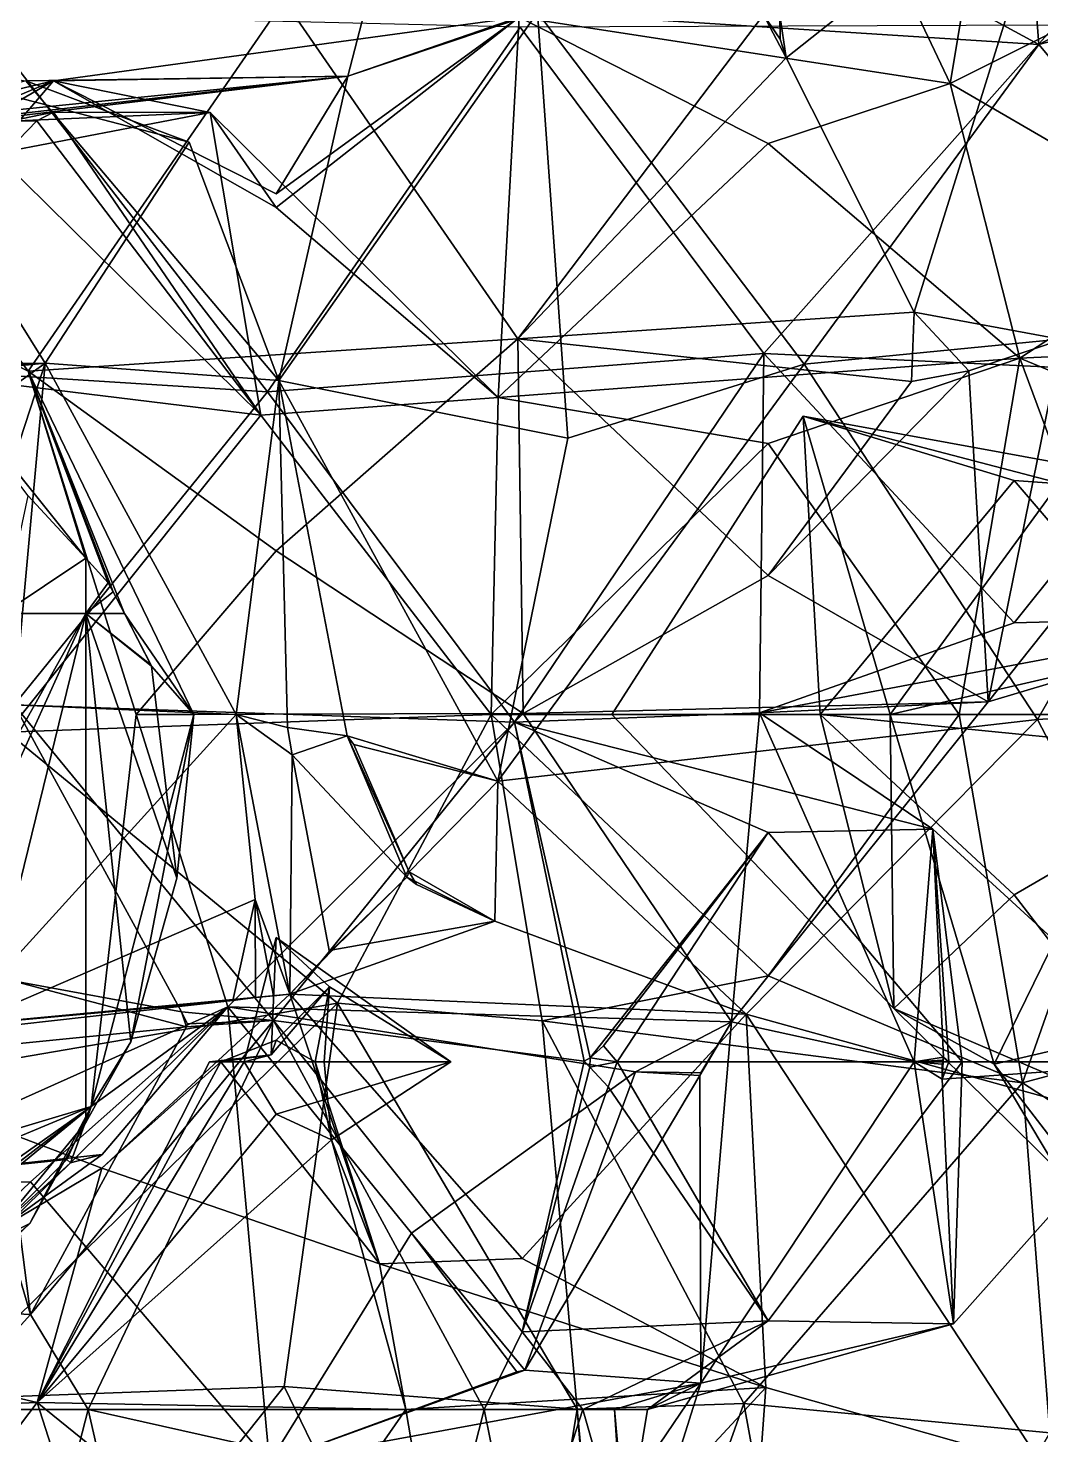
# Model space of a CAD drawing. Extents: x 290083 to 295691, y 4553739 to 4561622.
# Drawn here: x 294267 to 294318.9, y 4559386.7 to 4559458.8 of the extents above; entities that cross this region are included whole.
import ezdxf

# ---------------------------------------------------------------- set-up
doc = ezdxf.new("R2010")
doc.units = 0
doc.layers.add('Au_ppm_Pref_-_0_3', color=7, linetype='CONTINUOUS')

msp = doc.modelspace()

# ---------------------------------------------------------------- linework, layer by layer
at = {"layer": 'Au_ppm_Pref_-_0_3'}
for points in [[(294314.286, 4559455.979, 1848.628), (294304.756, 4559476.074, 1846.564), (294292.206, 4559459.373, 1847.725)], [(294317.557, 4559475.61, 1852.574), (294304.756, 4559476.074, 1846.564), (294314.286, 4559455.979, 1848.628)], [(294317.557, 4559475.61, 1852.574), (294314.286, 4559455.979, 1848.628), (294329.773, 4559463.729, 1852.258)], [(294304.958, 4559465.505, 1855.145), (294317.557, 4559474.284, 1854.007), (294318.813, 4559457.984, 1858.022)], [(294329.773, 4559463.729, 1852.258), (294318.813, 4559457.984, 1858.022), (294317.557, 4559474.284, 1854.007)], [(294283.431, 4559456.355, 1853.069), (294286.736, 4559469.143, 1853.069), (294293.147, 4559459.619, 1858.374)], [(294286.736, 4559469.143, 1853.069), (294283.431, 4559456.355, 1853.069), (294292.206, 4559459.373, 1847.725)], [(294305.557, 4559459.487, 1888.328), (294320, 4559468.501, 1885.668), (294305.882, 4559457.295, 1888.144)], [(294320, 4559468.501, 1885.668), (294312.443, 4559444.26, 1886.54), (294305.882, 4559457.295, 1888.144)], [(294320, 4559468.501, 1885.668), (294320, 4559442.86, 1885.031), (294312.443, 4559444.26, 1886.54)], [(294304.958, 4559465.505, 1855.145), (294318.813, 4559457.984, 1858.022), (294293.147, 4559459.619, 1858.374)], [(294327.562, 4559448.252, 1846.089), (294329.773, 4559463.729, 1852.258), (294314.286, 4559455.979, 1848.628)], [(294329.773, 4559463.729, 1852.258), (294340.59, 4559463.683, 1859.474), (294318.813, 4559457.984, 1858.022)], [(294330.553, 4559443.922, 1857.933), (294318.813, 4559457.984, 1858.022), (294340.59, 4559463.683, 1859.474)], [(294267.049, 4559441.239, 1888.59), (294253.71, 4559459.375, 1888.442), (294280.169, 4559460.231, 1887.443)], [(294267.049, 4559441.239, 1888.59), (294280.169, 4559460.231, 1887.443), (294292.129, 4559442.893, 1886.589)], [(294280.169, 4559460.231, 1887.443), (294304.725, 4559459.496, 1888.415), (294292.129, 4559442.893, 1886.589)], [(294267.049, 4559441.239, 1888.59), (294259.209, 4559445.14, 1895.866), (294253.71, 4559459.375, 1888.442)], [(294264.359, 4559459.524, 1872.239), (294259.075, 4559441.46, 1873.015), (294279.317, 4559440.177, 1873.055)], [(294264.359, 4559459.524, 1872.239), (294279.317, 4559440.177, 1873.055), (294292.248, 4559458.869, 1871.422)], [(294279.76, 4559450.33, 1850.087), (294268.34, 4559456.123, 1847.196), (294292.206, 4559459.373, 1847.725)], [(294292.206, 4559459.373, 1847.725), (294268.34, 4559456.123, 1847.196), (294279.76, 4559449.63, 1844.407)], [(294283.431, 4559456.355, 1853.069), (294279.76, 4559450.33, 1850.087), (294292.206, 4559459.373, 1847.725)], [(294292.206, 4559459.373, 1847.725), (294279.76, 4559449.63, 1844.407), (294291.123, 4559439.888, 1841.814)], [(294279.894, 4559440.758, 1859.015), (294293.147, 4559459.619, 1858.374), (294294.699, 4559437.801, 1862.625)], [(294283.431, 4559456.355, 1853.069), (294293.147, 4559459.619, 1858.374), (294279.894, 4559440.758, 1859.015)], [(294292.206, 4559459.373, 1847.725), (294291.123, 4559439.888, 1841.814), (294304.958, 4559452.904, 1843.315)], [(294305.882, 4559457.295, 1888.144), (294292.129, 4559442.893, 1886.589), (294304.725, 4559459.496, 1888.415)], [(294292.206, 4559459.373, 1847.725), (294304.958, 4559452.904, 1843.315), (294314.286, 4559455.979, 1848.628)], [(294293.147, 4559459.619, 1858.374), (294306.793, 4559441.584, 1861.642), (294294.699, 4559437.801, 1862.625)], [(294293.147, 4559459.619, 1858.374), (294318.813, 4559457.984, 1858.022), (294306.793, 4559441.584, 1861.642)], [(294305.574, 4559458.258, 1888.26), (294305.882, 4559457.295, 1888.144), (294304.725, 4559459.496, 1888.415)], [(294305.557, 4559459.487, 1888.328), (294305.574, 4559458.258, 1888.26), (294304.725, 4559459.496, 1888.415)], [(294305.574, 4559458.258, 1888.26), (294305.557, 4559459.487, 1888.328), (294305.882, 4559457.295, 1888.144)], [(294279.317, 4559440.177, 1873.055), (294304.732, 4559442.14, 1872.166), (294292.248, 4559458.869, 1871.422)], [(294292.248, 4559458.869, 1871.422), (294304.732, 4559442.14, 1872.166), (294319.68, 4559458.971, 1871.388)], [(294319.68, 4559458.971, 1871.388), (294304.732, 4559442.14, 1872.166), (294327.74, 4559441.038, 1870.061)], [(294318.813, 4559457.984, 1858.022), (294330.553, 4559443.922, 1857.933), (294306.793, 4559441.584, 1861.642)], [(294258.047, 4559457.473, 1864.958), (294267.922, 4559441.638, 1866.114), (294243.647, 4559441.46, 1864.154)], [(294267.922, 4559441.638, 1866.114), (294258.047, 4559457.473, 1864.958), (294275.303, 4559452.975, 1864.948)], [(294275.303, 4559452.975, 1864.948), (294258.047, 4559457.473, 1864.958), (294266.928, 4559456.116, 1859.301)], [(294312.443, 4559444.26, 1886.54), (294292.129, 4559442.893, 1886.589), (294305.882, 4559457.295, 1888.144)], [(294283.431, 4559456.355, 1853.069), (294255.085, 4559452.944, 1853.503), (294258.255, 4559453.482, 1852.854)], [(294255.085, 4559452.944, 1853.503), (294283.431, 4559456.355, 1853.069), (294266.928, 4559456.116, 1859.301)], [(294283.431, 4559456.355, 1853.069), (294258.255, 4559453.482, 1852.854), (294258.88, 4559453.854, 1851.698)], [(294283.431, 4559456.355, 1853.069), (294258.88, 4559453.854, 1851.698), (294268.34, 4559456.123, 1847.196)], [(294283.431, 4559456.355, 1853.069), (294279.894, 4559440.758, 1859.015), (294266.928, 4559456.116, 1859.301)], [(294279.76, 4559450.33, 1850.087), (294283.431, 4559456.355, 1853.069), (294268.34, 4559456.123, 1847.196)], [(294257.115, 4559451.393, 1851.458), (294255.146, 4559440.708, 1846.985), (294268.34, 4559456.123, 1847.196)], [(294260.148, 4559451.377, 1841.191), (294268.34, 4559456.123, 1847.196), (294255.146, 4559440.708, 1846.985)], [(294258.88, 4559453.854, 1851.698), (294257.115, 4559451.393, 1851.458), (294268.34, 4559456.123, 1847.196)], [(294260.148, 4559451.377, 1841.191), (294276.373, 4559454.488, 1841.191), (294268.34, 4559456.123, 1847.196)], [(294266.928, 4559456.116, 1859.301), (294279.894, 4559440.758, 1859.015), (294275.303, 4559452.975, 1864.948)], [(294268.34, 4559456.123, 1847.196), (294276.373, 4559454.488, 1841.191), (294279.76, 4559449.63, 1844.407)], [(294304.958, 4559452.904, 1843.315), (294317.841, 4559441.901, 1841.026), (294314.286, 4559455.979, 1848.628)], [(294314.286, 4559455.979, 1848.628), (294317.841, 4559441.901, 1841.026), (294327.562, 4559448.252, 1846.089)], [(294276.373, 4559454.488, 1841.191), (294260.148, 4559451.377, 1841.191), (294266.114, 4559454.044, 1837.489)], [(294267.498, 4559454.068, 1836.829), (294265.627, 4559452.142, 1836.907), (294278.96, 4559438.982, 1836.454)], [(294267.498, 4559454.068, 1836.829), (294266.114, 4559454.044, 1837.489), (294265.627, 4559452.142, 1836.907)], [(294268.346, 4559454.509, 1837.4), (294276.373, 4559454.488, 1841.191), (294266.114, 4559454.044, 1837.489)], [(294266.114, 4559454.044, 1837.489), (294267.498, 4559454.068, 1836.829), (294268.346, 4559454.509, 1837.4)], [(294278.96, 4559438.982, 1836.454), (294268.346, 4559454.509, 1837.4), (294267.498, 4559454.068, 1836.829)], [(294276.373, 4559454.488, 1841.191), (294268.346, 4559454.509, 1837.4), (294278.96, 4559438.982, 1836.454)], [(294279.76, 4559449.63, 1844.407), (294276.373, 4559454.488, 1841.191), (294291.123, 4559439.888, 1841.814)], [(294291.123, 4559439.888, 1841.814), (294276.373, 4559454.488, 1841.191), (294278.96, 4559438.982, 1836.454)], [(294275.303, 4559452.975, 1864.948), (294279.894, 4559440.758, 1859.015), (294267.922, 4559441.638, 1866.114)], [(294304.958, 4559452.904, 1843.315), (294291.123, 4559439.888, 1841.814), (294317.841, 4559441.901, 1841.026)], [(294265.627, 4559452.142, 1836.907), (294258.717, 4559441.46, 1837.211), (294278.96, 4559438.982, 1836.454)], [(294327.562, 4559448.252, 1846.089), (294317.841, 4559441.901, 1841.026), (294342.787, 4559443.072, 1842.979)], [(294267.047, 4559434.846, 1895.47), (294259.209, 4559445.14, 1895.866), (294270, 4559431.654, 1894.583)], [(294270, 4559431.654, 1894.583), (294259.209, 4559445.14, 1895.866), (294267.049, 4559441.239, 1888.59)], [(294292.129, 4559442.893, 1886.589), (294312.443, 4559444.26, 1886.54), (294312.301, 4559440.706, 1886.479)], [(294312.443, 4559444.26, 1886.54), (294315.238, 4559441.257, 1885.92), (294312.301, 4559440.706, 1886.479)], [(294312.443, 4559444.26, 1886.54), (294320, 4559442.86, 1885.031), (294315.238, 4559441.257, 1885.92)], [(294306.793, 4559441.584, 1861.642), (294330.553, 4559443.922, 1857.933), (294318.755, 4559423.371, 1859.337)], [(294325.593, 4559423.799, 1852.687), (294318.755, 4559423.371, 1859.337), (294330.553, 4559443.922, 1857.933)], [(294267.049, 4559441.239, 1888.59), (294292.129, 4559442.893, 1886.589), (294279.76, 4559432.025, 1885.911)], [(294279.76, 4559432.025, 1885.911), (294292.129, 4559442.893, 1886.589), (294292.402, 4559423.684, 1884.59)], [(294292.129, 4559442.893, 1886.589), (294312.301, 4559440.706, 1886.479), (294304.958, 4559430.755, 1886.334)], [(294292.129, 4559442.893, 1886.589), (294304.958, 4559430.755, 1886.334), (294292.402, 4559423.684, 1884.59)], [(294315.238, 4559441.257, 1885.92), (294320, 4559442.86, 1885.031), (294316.225, 4559424.279, 1882.642)], [(294316.225, 4559424.279, 1882.642), (294320, 4559442.86, 1885.031), (294330.148, 4559441.791, 1882.334)], [(294342.787, 4559443.072, 1842.979), (294317.841, 4559441.901, 1841.026), (294331.26, 4559436.324, 1847.203)], [(294279.317, 4559440.177, 1873.055), (294291.969, 4559423.235, 1871.743), (294304.732, 4559442.14, 1872.166)], [(294304.958, 4559437.517, 1836.566), (294317.841, 4559441.901, 1841.026), (294291.123, 4559439.888, 1841.814)], [(294304.511, 4559423.725, 1876.867), (294304.732, 4559442.14, 1872.166), (294291.969, 4559423.235, 1871.743)], [(294304.511, 4559423.725, 1876.867), (294317.557, 4559428.332, 1872.451), (294304.732, 4559442.14, 1872.166)], [(294304.732, 4559442.14, 1872.166), (294317.557, 4559428.332, 1872.451), (294327.74, 4559441.038, 1870.061)], [(294304.958, 4559437.517, 1836.566), (294314.741, 4559423.642, 1836.579), (294317.841, 4559441.901, 1841.026)], [(294324.633, 4559423.642, 1842.06), (294317.841, 4559441.901, 1841.026), (294314.741, 4559423.642, 1836.579)], [(294331.26, 4559436.324, 1847.203), (294317.841, 4559441.901, 1841.026), (294324.633, 4559423.642, 1842.06)], [(294242.65, 4559440.486, 1864.948), (294267.922, 4559441.638, 1866.114), (294254.561, 4559440.312, 1870.505)], [(294242.65, 4559440.486, 1864.948), (294243.647, 4559441.46, 1864.154), (294267.922, 4559441.638, 1866.114)], [(294267.922, 4559441.638, 1866.114), (294258.522, 4559434.868, 1870.715), (294254.561, 4559440.312, 1870.505)], [(294267.922, 4559441.638, 1866.114), (294263.769, 4559428.963, 1870.655), (294258.522, 4559434.868, 1870.715)], [(294278.96, 4559438.982, 1836.454), (294258.717, 4559441.46, 1837.211), (294265.99, 4559422.731, 1836.152)], [(294259.075, 4559441.46, 1873.015), (294266.334, 4559424.13, 1871.13), (294279.317, 4559440.177, 1873.055)], [(294267.922, 4559441.638, 1866.114), (294266.334, 4559424.13, 1871.13), (294263.769, 4559428.963, 1870.655)], [(294266.334, 4559424.13, 1871.13), (294267.922, 4559441.638, 1866.114), (294277.709, 4559423.642, 1864.4)], [(294270, 4559431.654, 1894.583), (294267.049, 4559441.239, 1888.59), (294271.149, 4559430.383, 1894.268)], [(294271.149, 4559430.383, 1894.268), (294267.049, 4559441.239, 1888.59), (294271.397, 4559429.924, 1894.19)], [(294271.397, 4559429.924, 1894.19), (294267.049, 4559441.239, 1888.59), (294271.983, 4559428.816, 1894.048)], [(294267.049, 4559441.239, 1888.59), (294275.532, 4559423.642, 1889.901), (294271.983, 4559428.816, 1894.048)], [(294267.049, 4559441.239, 1888.59), (294272.578, 4559423.642, 1885.32), (294275.532, 4559423.642, 1889.901)], [(294267.049, 4559441.239, 1888.59), (294279.76, 4559432.025, 1885.911), (294272.578, 4559423.642, 1885.32)], [(294277.709, 4559423.642, 1864.4), (294267.922, 4559441.638, 1866.114), (294279.894, 4559440.758, 1859.015)], [(294294.699, 4559437.801, 1862.625), (294306.793, 4559441.584, 1861.642), (294291.109, 4559420.211, 1861.012)], [(294306.793, 4559441.584, 1861.642), (294318.755, 4559423.371, 1859.337), (294291.109, 4559420.211, 1861.012)], [(294312.301, 4559440.706, 1886.479), (294315.238, 4559441.257, 1885.92), (294304.958, 4559430.755, 1886.334)], [(294316.225, 4559424.279, 1882.642), (294304.958, 4559430.755, 1886.334), (294315.238, 4559441.257, 1885.92)], [(294330.148, 4559441.791, 1882.334), (294330.97, 4559428.688, 1875.965), (294316.225, 4559424.279, 1882.642)], [(294279.894, 4559440.758, 1859.015), (294280.329, 4559422.971, 1863.738), (294277.709, 4559423.642, 1864.4)], [(294279.894, 4559440.758, 1859.015), (294283.39, 4559422.536, 1862.868), (294280.329, 4559422.971, 1863.738)], [(294279.894, 4559440.758, 1859.015), (294291.109, 4559420.211, 1861.012), (294283.39, 4559422.536, 1862.868)], [(294279.894, 4559440.758, 1859.015), (294294.699, 4559437.801, 1862.625), (294291.109, 4559420.211, 1861.012)], [(294327.74, 4559441.038, 1870.061), (294317.557, 4559428.332, 1872.451), (294330.97, 4559428.688, 1875.965)], [(294279.317, 4559440.177, 1873.055), (294266.334, 4559424.13, 1871.13), (294291.969, 4559423.235, 1871.743)], [(294278.96, 4559438.982, 1836.454), (294290.762, 4559423.642, 1837.019), (294291.123, 4559439.888, 1841.814)], [(294304.958, 4559437.517, 1836.566), (294291.123, 4559439.888, 1841.814), (294290.762, 4559423.642, 1837.019)], [(294278.96, 4559438.982, 1836.454), (294265.99, 4559422.731, 1836.152), (294290.762, 4559423.642, 1837.019)], [(294296.941, 4559423.642, 1823.373), (294306.754, 4559438.92, 1823.373), (294307.613, 4559423.642, 1828.061)], [(294306.754, 4559438.92, 1823.373), (294296.941, 4559423.642, 1823.373), (294311.212, 4559423.642, 1818.295)], [(294306.754, 4559438.92, 1823.373), (294317.557, 4559435.624, 1827.367), (294307.613, 4559423.642, 1828.061)], [(294306.754, 4559438.92, 1823.373), (294329.329, 4559434.787, 1823.373), (294317.557, 4559435.624, 1827.367)], [(294306.754, 4559438.92, 1823.373), (294311.212, 4559423.642, 1818.295), (294319.863, 4559435.498, 1818.334)], [(294329.329, 4559434.787, 1823.373), (294306.754, 4559438.92, 1823.373), (294319.863, 4559435.498, 1818.334)], [(294304.958, 4559437.517, 1836.566), (294290.762, 4559423.642, 1837.019), (294314.741, 4559423.642, 1836.579)], [(294329.7, 4559421.449, 1827.534), (294307.613, 4559423.642, 1828.061), (294317.557, 4559435.624, 1827.367)], [(294319.863, 4559435.498, 1818.334), (294311.212, 4559423.642, 1818.295), (294327.101, 4559427.315, 1814.769)], [(294329.7, 4559421.449, 1827.534), (294317.557, 4559435.624, 1827.367), (294329.329, 4559434.787, 1823.373)], [(294270, 4559431.654, 1894.583), (294265.766, 4559428.816, 1895.47), (294267.047, 4559434.846, 1895.47)], [(294279.76, 4559432.025, 1885.911), (294292.402, 4559423.684, 1884.59), (294272.578, 4559423.642, 1885.32)], [(294270, 4559428.816, 1894.435), (294265.766, 4559428.816, 1895.47), (294270, 4559431.654, 1894.583)], [(294270, 4559428.816, 1894.435), (294270, 4559431.654, 1894.583), (294271.149, 4559430.383, 1894.268)], [(294270, 4559428.816, 1894.435), (294271.149, 4559430.383, 1894.268), (294271.397, 4559429.924, 1894.19)], [(294316.225, 4559424.279, 1882.642), (294292.402, 4559423.684, 1884.59), (294304.958, 4559430.755, 1886.334)], [(294271.397, 4559429.924, 1894.19), (294271.983, 4559428.816, 1894.048), (294270, 4559428.816, 1894.435)], [(294252.001, 4559389.131, 1894.571), (294247.769, 4559389.131, 1895.47), (294270, 4559428.816, 1894.435)], [(294247.769, 4559389.131, 1895.47), (294265.766, 4559428.816, 1895.47), (294270, 4559428.816, 1894.435)], [(294260.903, 4559391.661, 1892.913), (294252.001, 4559389.131, 1894.571), (294270, 4559428.816, 1894.435)], [(294270, 4559402.717, 1892.008), (294260.903, 4559391.661, 1892.913), (294270, 4559428.816, 1894.435)], [(294272.314, 4559406.861, 1892.193), (294270, 4559402.717, 1892.008), (294270, 4559428.816, 1894.435)], [(294273.373, 4559426.107, 1893.891), (294274.664, 4559415.25, 1892.769), (294270, 4559428.816, 1894.435)], [(294273.343, 4559426.162, 1893.898), (294273.373, 4559426.107, 1893.891), (294270, 4559428.816, 1894.435)], [(294274.664, 4559415.25, 1892.769), (294272.314, 4559406.861, 1892.193), (294270, 4559428.816, 1894.435)], [(294271.983, 4559428.816, 1894.048), (294273.343, 4559426.162, 1893.898), (294270, 4559428.816, 1894.435)], [(294273.343, 4559426.162, 1893.898), (294271.983, 4559428.816, 1894.048), (294273.373, 4559426.107, 1893.891)], [(294271.983, 4559428.816, 1894.048), (294275.532, 4559423.642, 1889.901), (294273.373, 4559426.107, 1893.891)], [(294330.97, 4559428.688, 1875.965), (294304.511, 4559423.725, 1876.867), (294316.225, 4559424.279, 1882.642)], [(294304.511, 4559423.725, 1876.867), (294330.97, 4559428.688, 1875.965), (294317.557, 4559428.332, 1872.451)], [(294327.101, 4559427.315, 1814.769), (294311.212, 4559423.642, 1818.295), (294316.532, 4559405.716, 1817.285)], [(294331.281, 4559409.142, 1813.13), (294327.101, 4559427.315, 1814.769), (294316.532, 4559405.716, 1817.285)], [(294273.373, 4559426.107, 1893.891), (294275.532, 4559423.642, 1889.901), (294274.664, 4559415.25, 1892.769)], [(294277.709, 4559423.642, 1864.4), (294262.899, 4559407.326, 1865.071), (294266.334, 4559424.13, 1871.13)], [(294274.899, 4559408.4, 1868.981), (294266.334, 4559424.13, 1871.13), (294266.178, 4559410.002, 1866.853)], [(294279.608, 4559407.946, 1870.254), (294266.334, 4559424.13, 1871.13), (294274.899, 4559408.4, 1868.981)], [(294291.969, 4559423.235, 1871.743), (294266.334, 4559424.13, 1871.13), (294279.608, 4559407.946, 1870.254)], [(294316.225, 4559424.279, 1882.642), (294303.086, 4559407.886, 1882.571), (294292.402, 4559423.684, 1884.59)], [(294303.086, 4559407.886, 1882.571), (294316.225, 4559424.279, 1882.642), (294304.511, 4559423.725, 1876.867)], [(294330.449, 4559400.898, 1857.505), (294318.755, 4559423.371, 1859.337), (294325.593, 4559423.799, 1852.687)], [(294262.899, 4559407.326, 1865.071), (294277.709, 4559423.642, 1864.4), (294278.672, 4559414.149, 1860.25)], [(294282.9, 4559408.845, 1833.967), (294290.762, 4559423.642, 1837.019), (294265.99, 4559422.731, 1836.152)], [(294275.532, 4559423.642, 1889.901), (294270.272, 4559403.539, 1889.384), (294272.314, 4559406.861, 1892.193)], [(294277.285, 4559408.658, 1882.143), (294270.272, 4559403.539, 1889.384), (294272.578, 4559423.642, 1885.32)], [(294270.272, 4559403.539, 1889.384), (294275.532, 4559423.642, 1889.901), (294272.578, 4559423.642, 1885.32)], [(294275.532, 4559423.642, 1889.901), (294272.314, 4559406.861, 1892.193), (294274.664, 4559415.25, 1892.769)], [(294277.285, 4559408.658, 1882.143), (294272.578, 4559423.642, 1885.32), (294292.402, 4559423.684, 1884.59)], [(294277.285, 4559408.658, 1882.143), (294292.402, 4559423.684, 1884.59), (294303.086, 4559407.886, 1882.571)], [(294280.445, 4559409.306, 1857.525), (294278.672, 4559414.149, 1860.25), (294277.709, 4559423.642, 1864.4)], [(294280.572, 4559421.56, 1863.065), (294277.709, 4559423.642, 1864.4), (294280.329, 4559422.971, 1863.738)], [(294280.445, 4559409.306, 1857.525), (294277.709, 4559423.642, 1864.4), (294280.572, 4559421.56, 1863.065)], [(294291.969, 4559423.235, 1871.743), (294279.608, 4559407.946, 1870.254), (294295.536, 4559405.869, 1866.688)], [(294290.762, 4559423.642, 1837.019), (294282.9, 4559408.845, 1833.967), (294293.38, 4559407.927, 1840.008)], [(294290.762, 4559423.642, 1837.019), (294293.38, 4559407.927, 1840.008), (294304.958, 4559410.237, 1836.722)], [(294314.741, 4559423.642, 1836.579), (294290.762, 4559423.642, 1837.019), (294304.958, 4559410.237, 1836.722)], [(294291.109, 4559420.211, 1861.012), (294318.755, 4559423.371, 1859.337), (294303.835, 4559408.28, 1858.118)], [(294304.511, 4559423.725, 1876.867), (294291.969, 4559423.235, 1871.743), (294313.392, 4559417.752, 1870.887)], [(294295.839, 4559406.031, 1866.671), (294291.969, 4559423.235, 1871.743), (294295.536, 4559405.869, 1866.688)], [(294291.969, 4559423.235, 1871.743), (294295.839, 4559406.031, 1866.671), (294304.958, 4559417.587, 1866.966)], [(294313.392, 4559417.752, 1870.887), (294291.969, 4559423.235, 1871.743), (294304.958, 4559417.587, 1866.966)], [(294311.387, 4559408.56, 1823.373), (294296.941, 4559423.642, 1823.373), (294307.613, 4559423.642, 1828.061)], [(294296.941, 4559423.642, 1823.373), (294311.387, 4559408.56, 1823.373), (294311.212, 4559423.642, 1818.295)], [(294304.511, 4559423.725, 1876.867), (294312.439, 4559405.824, 1875.648), (294303.086, 4559407.886, 1882.571)], [(294330.449, 4559400.898, 1857.505), (294303.835, 4559408.28, 1858.118), (294318.755, 4559423.371, 1859.337)], [(294304.511, 4559423.725, 1876.867), (294313.392, 4559417.752, 1870.887), (294312.439, 4559405.824, 1875.648)], [(294314.741, 4559423.642, 1836.579), (294304.958, 4559410.237, 1836.722), (294317.99, 4559404.757, 1840.833)], [(294329.7, 4559421.449, 1827.534), (294317.557, 4559414.391, 1826.456), (294307.613, 4559423.642, 1828.061)], [(294317.557, 4559414.391, 1826.456), (294311.387, 4559408.56, 1823.373), (294307.613, 4559423.642, 1828.061)], [(294311.212, 4559423.642, 1818.295), (294311.387, 4559408.56, 1823.373), (294316.532, 4559405.716, 1817.285)], [(294324.633, 4559423.642, 1842.06), (294314.741, 4559423.642, 1836.579), (294317.99, 4559404.757, 1840.833)], [(294324.633, 4559423.642, 1842.06), (294317.99, 4559404.757, 1840.833), (294334.573, 4559409.219, 1846.594)], [(294282.9, 4559408.845, 1833.967), (294265.99, 4559422.731, 1836.152), (294265.342, 4559405.824, 1835.251)], [(294280.329, 4559422.971, 1863.738), (294283.39, 4559422.536, 1862.868), (294280.572, 4559421.56, 1863.065)], [(294280.572, 4559421.56, 1863.065), (294283.39, 4559422.536, 1862.868), (294286.453, 4559415.289, 1859.009)], [(294283.39, 4559422.536, 1862.868), (294291.109, 4559420.211, 1861.012), (294283.724, 4559422.102, 1862.879)], [(294283.39, 4559422.536, 1862.868), (294286.565, 4559415.565, 1859.526), (294286.453, 4559415.289, 1859.009)], [(294283.39, 4559422.536, 1862.868), (294283.724, 4559422.102, 1862.879), (294286.565, 4559415.565, 1859.526)], [(294286.565, 4559415.565, 1859.526), (294283.724, 4559422.102, 1862.879), (294291.109, 4559420.211, 1861.012)], [(294282.477, 4559411.457, 1858.222), (294280.445, 4559409.306, 1857.525), (294280.572, 4559421.56, 1863.065)], [(294282.477, 4559411.457, 1858.222), (294280.572, 4559421.56, 1863.065), (294286.453, 4559415.289, 1859.009)], [(294329.7, 4559421.449, 1827.534), (294327.238, 4559401.803, 1826.089), (294317.557, 4559414.391, 1826.456)], [(294290.95, 4559413.033, 1858.976), (294286.565, 4559415.565, 1859.526), (294291.109, 4559420.211, 1861.012)], [(294303.835, 4559408.28, 1858.118), (294290.95, 4559413.033, 1858.976), (294291.109, 4559420.211, 1861.012)], [(294304.958, 4559417.587, 1866.966), (294295.839, 4559406.031, 1866.671), (294296.524, 4559406.653, 1866.635)], [(294296.524, 4559406.653, 1866.635), (294297.225, 4559405.824, 1866.582), (294304.958, 4559417.587, 1866.966)], [(294314.893, 4559405.824, 1866.204), (294304.958, 4559417.587, 1866.966), (294297.225, 4559405.824, 1866.582)], [(294313.392, 4559417.752, 1870.887), (294304.958, 4559417.587, 1866.966), (294314.893, 4559405.824, 1866.204)], [(294312.439, 4559405.824, 1875.648), (294313.392, 4559417.752, 1870.887), (294313.946, 4559406.071, 1875.042)], [(294314.216, 4559405.824, 1875.042), (294313.946, 4559406.071, 1875.042), (294313.392, 4559417.752, 1870.887)], [(294314.216, 4559405.824, 1875.042), (294313.392, 4559417.752, 1870.887), (294326.399, 4559405.824, 1870.887)], [(294313.392, 4559417.752, 1870.887), (294314.893, 4559405.824, 1866.204), (294326.399, 4559405.824, 1870.887)], [(294282.664, 4559411.575, 1858.25), (294282.477, 4559411.457, 1858.222), (294286.453, 4559415.289, 1859.009)], [(294290.95, 4559413.033, 1858.976), (294282.664, 4559411.575, 1858.25), (294286.453, 4559415.289, 1859.009)], [(294286.565, 4559415.565, 1859.526), (294286.942, 4559414.927, 1859.36), (294286.453, 4559415.289, 1859.009)], [(294286.942, 4559414.927, 1859.36), (294290.95, 4559413.033, 1858.976), (294286.453, 4559415.289, 1859.009)], [(294290.95, 4559413.033, 1858.976), (294286.942, 4559414.927, 1859.36), (294286.565, 4559415.565, 1859.526)], [(294278.672, 4559414.149, 1860.25), (294277.533, 4559408.978, 1858.777), (294262.899, 4559407.326, 1865.071)], [(294278.699, 4559409.121, 1858.046), (294277.533, 4559408.978, 1858.777), (294278.672, 4559414.149, 1860.25)], [(294280.445, 4559409.306, 1857.525), (294279.618, 4559409.213, 1857.881), (294278.672, 4559414.149, 1860.25)], [(294278.672, 4559414.149, 1860.25), (294279.618, 4559409.213, 1857.881), (294278.699, 4559409.121, 1858.046)], [(294317.557, 4559414.391, 1826.456), (294327.238, 4559401.803, 1826.089), (294311.387, 4559408.56, 1823.373)], [(294290.95, 4559413.033, 1858.976), (294280.445, 4559409.306, 1857.525), (294282.664, 4559411.575, 1858.25)], [(294303.835, 4559408.28, 1858.118), (294280.445, 4559409.306, 1857.525), (294290.95, 4559413.033, 1858.976)], [(294279.504, 4559406.186, 1847.13), (294279.76, 4559412.209, 1845.002), (294278.122, 4559405.824, 1846.358)], [(294279.76, 4559412.209, 1845.002), (294288.708, 4559405.824, 1842.912), (294278.122, 4559405.824, 1846.358)], [(294282.487, 4559409.68, 1847.13), (294279.76, 4559412.209, 1845.002), (294279.504, 4559406.186, 1847.13)], [(294282.487, 4559409.68, 1847.13), (294288.708, 4559405.824, 1842.912), (294279.76, 4559412.209, 1845.002)], [(294280.445, 4559409.306, 1857.525), (294282.477, 4559411.457, 1858.222), (294282.664, 4559411.575, 1858.25)], [(294293.38, 4559407.927, 1840.008), (294317.99, 4559404.757, 1840.833), (294304.958, 4559410.237, 1836.722)], [(294265.39, 4559406.646, 1865.996), (294275.159, 4559407.619, 1868.906), (294266.178, 4559410.002, 1866.853)], [(294266.178, 4559410.002, 1866.853), (294275.159, 4559407.619, 1868.906), (294274.899, 4559408.4, 1868.981)], [(294279.76, 4559406.947, 1847.505), (294282.487, 4559409.68, 1847.13), (294279.504, 4559406.186, 1847.13)], [(294281.755, 4559405.824, 1848.07), (294282.487, 4559409.68, 1847.13), (294279.76, 4559406.947, 1847.505)], [(294281.755, 4559405.824, 1848.07), (294282.217, 4559405.824, 1847.13), (294282.487, 4559409.68, 1847.13)], [(294282.217, 4559405.824, 1847.13), (294288.708, 4559405.824, 1842.912), (294282.487, 4559409.68, 1847.13)], [(294278.699, 4559409.121, 1858.046), (294280.445, 4559409.306, 1857.525), (294253.852, 4559406.81, 1858.859)], [(294253.852, 4559406.81, 1858.859), (294280.445, 4559409.306, 1857.525), (294270.819, 4559400.385, 1854.74)], [(294253.852, 4559406.81, 1858.859), (294277.533, 4559408.978, 1858.777), (294278.699, 4559409.121, 1858.046)], [(294262.899, 4559407.326, 1865.071), (294277.533, 4559408.978, 1858.777), (294253.852, 4559406.81, 1858.859)], [(294257.019, 4559399.58, 1883.688), (294270.834, 4559401.073, 1884.398), (294277.285, 4559408.658, 1882.143)], [(294267.16, 4559399.684, 1878.873), (294257.019, 4559399.58, 1883.688), (294277.285, 4559408.658, 1882.143)], [(294282.9, 4559408.845, 1833.967), (294262.163, 4559388.531, 1833.909), (294280.159, 4559389.186, 1830.773)], [(294262.163, 4559388.531, 1833.909), (294282.9, 4559408.845, 1833.967), (294265.342, 4559405.824, 1835.251)], [(294267.16, 4559399.684, 1878.873), (294277.285, 4559408.658, 1882.143), (294279.41, 4559385.292, 1878.044)], [(294270.834, 4559401.073, 1884.398), (294269.221, 4559400.66, 1887.236), (294277.285, 4559408.658, 1882.143)], [(294270.272, 4559403.539, 1889.384), (294277.285, 4559408.658, 1882.143), (294269.221, 4559400.66, 1887.236)], [(294280.445, 4559409.306, 1857.525), (294285.045, 4559395.48, 1853.069), (294270.819, 4559400.385, 1854.74)], [(294279.41, 4559385.292, 1878.044), (294277.285, 4559408.658, 1882.143), (294286.684, 4559397.051, 1882.108)], [(294286.684, 4559397.051, 1882.108), (294277.285, 4559408.658, 1882.143), (294298.165, 4559405.325, 1882.444)], [(294298.165, 4559405.325, 1882.444), (294277.285, 4559408.658, 1882.143), (294303.086, 4559407.886, 1882.571)], [(294279.618, 4559409.213, 1857.881), (294280.445, 4559409.306, 1857.525), (294278.699, 4559409.121, 1858.046)], [(294295.164, 4559388.034, 1834.208), (294282.9, 4559408.845, 1833.967), (294280.159, 4559389.186, 1830.773)], [(294285.045, 4559395.48, 1853.069), (294280.445, 4559409.306, 1857.525), (294292.359, 4559395.755, 1856.426)], [(294292.359, 4559395.755, 1856.426), (294280.445, 4559409.306, 1857.525), (294303.835, 4559408.28, 1858.118)], [(294293.38, 4559407.927, 1840.008), (294282.9, 4559408.845, 1833.967), (294295.164, 4559388.034, 1834.208)], [(294316.532, 4559405.716, 1817.285), (294327.768, 4559386.901, 1817.084), (294331.281, 4559409.142, 1813.13)], [(294334.573, 4559409.219, 1846.594), (294317.99, 4559404.757, 1840.833), (294330.156, 4559396.829, 1844.132)], [(294267.16, 4559392.884, 1869.261), (294279.608, 4559407.946, 1870.254), (294275.159, 4559407.619, 1868.906)], [(294267.16, 4559392.884, 1869.261), (294270.116, 4559388.006, 1869.494), (294279.608, 4559407.946, 1870.254)], [(294270.116, 4559388.006, 1869.494), (294290.409, 4559388.006, 1869.968), (294279.608, 4559407.946, 1870.254)], [(294279.608, 4559407.946, 1870.254), (294274.899, 4559408.4, 1868.981), (294275.206, 4559407.782, 1868.888)], [(294275.159, 4559407.619, 1868.906), (294275.206, 4559407.782, 1868.888), (294274.899, 4559408.4, 1868.981)], [(294275.159, 4559407.619, 1868.906), (294279.608, 4559407.946, 1870.254), (294275.206, 4559407.782, 1868.888)], [(294279.608, 4559407.946, 1870.254), (294292.359, 4559391.994, 1869.558), (294295.536, 4559405.869, 1866.688)], [(294292.359, 4559391.994, 1869.558), (294279.608, 4559407.946, 1870.254), (294290.409, 4559388.006, 1869.968)], [(294292.359, 4559395.755, 1856.426), (294303.835, 4559408.28, 1858.118), (294304.84, 4559389.131, 1854.002)], [(294303.703, 4559388.321, 1841.553), (294293.38, 4559407.927, 1840.008), (294295.164, 4559388.034, 1834.208)], [(294293.38, 4559407.927, 1840.008), (294303.703, 4559388.321, 1841.553), (294317.99, 4559404.757, 1840.833)], [(294330.449, 4559400.898, 1857.505), (294319.036, 4559385.107, 1858.375), (294303.835, 4559408.28, 1858.118)], [(294303.835, 4559408.28, 1858.118), (294319.036, 4559385.107, 1858.375), (294304.84, 4559389.131, 1854.002)], [(294323.593, 4559396.542, 1823.373), (294311.387, 4559408.56, 1823.373), (294327.238, 4559401.803, 1826.089)], [(294311.387, 4559408.56, 1823.373), (294323.593, 4559396.542, 1823.373), (294316.532, 4559405.716, 1817.285)], [(294267.16, 4559392.884, 1869.261), (294262.899, 4559407.326, 1865.071), (294252.16, 4559393.651, 1865.698)], [(294267.16, 4559392.884, 1869.261), (294265.39, 4559406.646, 1865.996), (294262.899, 4559407.326, 1865.071)], [(294265.39, 4559406.646, 1865.996), (294267.16, 4559392.884, 1869.261), (294275.159, 4559407.619, 1868.906)], [(294301.512, 4559405.267, 1882.5), (294298.165, 4559405.325, 1882.444), (294303.086, 4559407.886, 1882.571)], [(294303.086, 4559407.886, 1882.571), (294301.46, 4559405.129, 1882.478), (294301.512, 4559405.267, 1882.5)], [(294301.514, 4559389.354, 1876.515), (294301.46, 4559405.129, 1882.478), (294303.086, 4559407.886, 1882.571)], [(294312.439, 4559405.824, 1875.648), (294301.514, 4559389.354, 1876.515), (294303.086, 4559407.886, 1882.571)], [(294253.852, 4559406.81, 1858.859), (294270.819, 4559400.385, 1854.74), (294255.413, 4559391.202, 1852.723)], [(294270.272, 4559403.539, 1889.384), (294270, 4559402.717, 1892.008), (294272.314, 4559406.861, 1892.193)], [(294281.755, 4559405.824, 1848.07), (294279.76, 4559406.947, 1847.505), (294276.914, 4559405.824, 1848.471)], [(294279.76, 4559406.947, 1847.505), (294279.504, 4559406.186, 1847.13), (294276.914, 4559405.824, 1848.471)], [(294296.524, 4559406.653, 1866.635), (294295.839, 4559406.031, 1866.671), (294297.225, 4559405.824, 1866.582)], [(294270.819, 4559400.385, 1854.74), (294276.914, 4559405.824, 1848.471), (294267.506, 4559388.364, 1846.776)], [(294267.506, 4559388.364, 1846.776), (294276.914, 4559405.824, 1848.471), (294276.34, 4559405.824, 1847.13)], [(294276.34, 4559405.824, 1847.13), (294278.122, 4559405.824, 1846.358), (294267.506, 4559388.364, 1846.776)], [(294278.122, 4559405.824, 1846.358), (294279.76, 4559403.144, 1846.237), (294267.506, 4559388.364, 1846.776)], [(294285.045, 4559395.48, 1853.069), (294276.914, 4559405.824, 1848.471), (294270.819, 4559400.385, 1854.74)], [(294276.914, 4559405.824, 1848.471), (294279.504, 4559406.186, 1847.13), (294276.34, 4559405.824, 1847.13)], [(294279.504, 4559406.186, 1847.13), (294278.122, 4559405.824, 1846.358), (294276.34, 4559405.824, 1847.13)], [(294285.045, 4559395.48, 1853.069), (294281.755, 4559405.824, 1848.07), (294276.914, 4559405.824, 1848.471)], [(294288.708, 4559405.824, 1842.912), (294279.76, 4559403.144, 1846.237), (294278.122, 4559405.824, 1846.358)], [(294282.587, 4559401.826, 1847.13), (294279.76, 4559403.144, 1846.237), (294288.708, 4559405.824, 1842.912)], [(294285.045, 4559395.48, 1853.069), (294282.587, 4559401.826, 1847.13), (294281.755, 4559405.824, 1848.07)], [(294281.755, 4559405.824, 1848.07), (294282.587, 4559401.826, 1847.13), (294282.217, 4559405.824, 1847.13)], [(294282.587, 4559401.826, 1847.13), (294288.708, 4559405.824, 1842.912), (294282.217, 4559405.824, 1847.13)], [(294295.536, 4559405.869, 1866.688), (294292.359, 4559391.994, 1869.558), (294295.817, 4559405.557, 1866.667)], [(294295.839, 4559406.031, 1866.671), (294295.536, 4559405.869, 1866.688), (294295.817, 4559405.557, 1866.667)], [(294297.225, 4559405.824, 1866.582), (294295.839, 4559406.031, 1866.671), (294295.817, 4559405.557, 1866.667)], [(294297.225, 4559405.824, 1866.582), (294295.817, 4559405.557, 1866.667), (294296.757, 4559404.548, 1866.596)], [(294297.225, 4559405.824, 1866.582), (294296.757, 4559404.548, 1866.596), (294304.958, 4559392.552, 1866.463)], [(294297.225, 4559405.824, 1866.582), (294304.958, 4559392.552, 1866.463), (294314.893, 4559405.824, 1866.204)], [(294314.448, 4559392.402, 1870.887), (294301.514, 4559389.354, 1876.515), (294312.439, 4559405.824, 1875.648)], [(294314.893, 4559405.824, 1866.204), (294304.958, 4559392.552, 1866.463), (294314.448, 4559392.402, 1870.887)], [(294313.946, 4559406.071, 1875.042), (294313.897, 4559405.911, 1875.118), (294312.439, 4559405.824, 1875.648)], [(294312.439, 4559405.824, 1875.648), (294313.897, 4559405.911, 1875.118), (294313.926, 4559405.824, 1875.14)], [(294312.439, 4559405.824, 1875.648), (294313.861, 4559404.934, 1874.893), (294314.448, 4559392.402, 1870.887)], [(294312.439, 4559405.824, 1875.648), (294313.875, 4559405.716, 1875.125), (294313.861, 4559404.934, 1874.893)], [(294312.439, 4559405.824, 1875.648), (294313.926, 4559405.824, 1875.14), (294313.875, 4559405.716, 1875.125)], [(294314.216, 4559405.824, 1875.042), (294326.399, 4559405.824, 1870.887), (294313.861, 4559404.934, 1874.893)], [(294326.399, 4559405.824, 1870.887), (294314.448, 4559392.402, 1870.887), (294313.861, 4559404.934, 1874.893)], [(294313.861, 4559404.934, 1874.893), (294313.929, 4559405.824, 1875.116), (294314.216, 4559405.824, 1875.042)], [(294313.929, 4559405.824, 1875.116), (294313.861, 4559404.934, 1874.893), (294313.875, 4559405.716, 1875.125)], [(294313.926, 4559405.824, 1875.14), (294313.929, 4559405.824, 1875.116), (294313.875, 4559405.716, 1875.125)], [(294313.897, 4559405.911, 1875.118), (294313.946, 4559406.071, 1875.042), (294313.929, 4559405.824, 1875.116)], [(294313.929, 4559405.824, 1875.116), (294313.926, 4559405.824, 1875.14), (294313.897, 4559405.911, 1875.118)], [(294313.929, 4559405.824, 1875.116), (294313.946, 4559406.071, 1875.042), (294314.216, 4559405.824, 1875.042)], [(294314.893, 4559405.824, 1866.204), (294314.448, 4559392.402, 1870.887), (294326.399, 4559405.824, 1870.887)], [(294292.492, 4559390.032, 1882.006), (294286.684, 4559397.051, 1882.108), (294298.165, 4559405.325, 1882.444)], [(294295.817, 4559405.557, 1866.667), (294292.359, 4559391.994, 1869.558), (294296.757, 4559404.548, 1866.596)], [(294292.492, 4559390.032, 1882.006), (294298.165, 4559405.325, 1882.444), (294301.46, 4559405.129, 1882.478)], [(294301.514, 4559389.354, 1876.515), (294292.492, 4559390.032, 1882.006), (294301.46, 4559405.129, 1882.478)], [(294298.165, 4559405.325, 1882.444), (294301.512, 4559405.267, 1882.5), (294301.46, 4559405.129, 1882.478)], [(294323.593, 4559396.542, 1823.373), (294327.768, 4559386.901, 1817.084), (294316.532, 4559405.716, 1817.285)], [(294296.757, 4559404.548, 1866.596), (294292.359, 4559391.994, 1869.558), (294304.958, 4559392.552, 1866.463)], [(294319.388, 4559386.815, 1845.87), (294317.99, 4559404.757, 1840.833), (294303.703, 4559388.321, 1841.553)], [(294330.156, 4559396.829, 1844.132), (294317.99, 4559404.757, 1840.833), (294319.388, 4559386.815, 1845.87)], [(294255.9, 4559393.372, 1888.43), (294255.53, 4559392.17, 1889.242), (294270.272, 4559403.539, 1889.384)], [(294270.272, 4559403.539, 1889.384), (294255.53, 4559392.17, 1889.242), (294255.545, 4559392.176, 1889.246)], [(294270.272, 4559403.539, 1889.384), (294255.545, 4559392.176, 1889.246), (294256.321, 4559392.085, 1889.791)], [(294256.605, 4559397.834, 1884.953), (294255.9, 4559393.372, 1888.43), (294270.272, 4559403.539, 1889.384)], [(294270.272, 4559403.539, 1889.384), (294256.321, 4559392.085, 1889.791), (294267.138, 4559397.546, 1892.135)], [(294257.019, 4559399.58, 1883.688), (294256.605, 4559397.834, 1884.953), (294270.272, 4559403.539, 1889.384)], [(294257.019, 4559399.58, 1883.688), (294270.272, 4559403.539, 1889.384), (294269.03, 4559400.831, 1887.907)], [(294270.272, 4559403.539, 1889.384), (294267.138, 4559397.546, 1892.135), (294270, 4559402.717, 1892.008)], [(294279.76, 4559403.144, 1846.237), (294282.587, 4559401.826, 1847.13), (294267.506, 4559388.364, 1846.776)], [(294270.272, 4559403.539, 1889.384), (294269.221, 4559400.66, 1887.236), (294269.03, 4559400.831, 1887.907)], [(294270, 4559402.717, 1892.008), (294267.138, 4559397.546, 1892.135), (294260.903, 4559391.661, 1892.913)], [(294286.391, 4559388.006, 1849.943), (294267.506, 4559388.364, 1846.776), (294282.587, 4559401.826, 1847.13)], [(294285.045, 4559395.48, 1853.069), (294286.391, 4559388.006, 1849.943), (294282.587, 4559401.826, 1847.13)], [(294257.019, 4559399.58, 1883.688), (294266.185, 4559397.683, 1885.243), (294270.834, 4559401.073, 1884.398)], [(294269.03, 4559400.831, 1887.907), (294265.455, 4559397.229, 1885.347), (294257.019, 4559399.58, 1883.688)], [(294265.455, 4559397.229, 1885.347), (294269.03, 4559400.831, 1887.907), (294269.221, 4559400.66, 1887.236)], [(294269.221, 4559400.66, 1887.236), (294270.834, 4559401.073, 1884.398), (294266.185, 4559397.683, 1885.243)], [(294255.413, 4559391.202, 1852.723), (294270.819, 4559400.385, 1854.74), (294267.506, 4559388.364, 1846.776)], [(294266.185, 4559397.683, 1885.243), (294265.455, 4559397.229, 1885.347), (294269.221, 4559400.66, 1887.236)], [(294253.985, 4559387.018, 1876.938), (294267.16, 4559399.684, 1878.873), (294279.41, 4559385.292, 1878.044)], [(294253.985, 4559387.018, 1876.938), (294257.019, 4559399.58, 1883.688), (294267.16, 4559399.684, 1878.873)], [(294256.321, 4559392.085, 1889.791), (294260.427, 4559391.602, 1892.669), (294267.138, 4559397.546, 1892.135)], [(294260.903, 4559391.661, 1892.913), (294267.138, 4559397.546, 1892.135), (294260.427, 4559391.602, 1892.669)], [(294292.077, 4559389.939, 1881.999), (294279.41, 4559385.292, 1878.044), (294286.684, 4559397.051, 1882.108)], [(294292.492, 4559390.032, 1882.006), (294292.077, 4559389.939, 1881.999), (294286.684, 4559397.051, 1882.108)], [(294285.045, 4559395.48, 1853.069), (294292.359, 4559395.755, 1856.426), (294304.84, 4559389.131, 1854.002)], [(294285.045, 4559395.48, 1853.069), (294304.84, 4559389.131, 1854.002), (294286.391, 4559388.006, 1849.943)], [(294267.16, 4559392.884, 1869.261), (294252.16, 4559393.651, 1865.698), (294262.769, 4559388.006, 1868.817)], [(294267.16, 4559392.884, 1869.261), (294262.769, 4559388.006, 1868.817), (294270.116, 4559388.006, 1869.494)], [(294292.359, 4559391.994, 1869.558), (294295.465, 4559388.006, 1869.423), (294304.958, 4559392.552, 1866.463)], [(294298.782, 4559388.006, 1870.887), (294304.958, 4559392.552, 1866.463), (294295.465, 4559388.006, 1869.423)], [(294298.782, 4559388.006, 1870.887), (294314.448, 4559392.402, 1870.887), (294304.958, 4559392.552, 1866.463)], [(294298.782, 4559388.006, 1870.887), (294301.514, 4559389.354, 1876.515), (294314.448, 4559392.402, 1870.887)], [(294292.359, 4559391.994, 1869.558), (294290.409, 4559388.006, 1869.968), (294295.465, 4559388.006, 1869.423)], [(294255.413, 4559391.202, 1852.723), (294267.506, 4559388.364, 1846.776), (294245.625, 4559387.458, 1847.759)], [(294292.492, 4559390.032, 1882.006), (294279.41, 4559385.292, 1878.044), (294292.077, 4559389.939, 1881.999)], [(294292.492, 4559390.032, 1882.006), (294301.514, 4559389.354, 1876.515), (294279.41, 4559385.292, 1878.044)], [(294280.159, 4559389.186, 1830.773), (294262.163, 4559388.531, 1833.909), (294268.258, 4559374.25, 1831.183)], [(294280.159, 4559389.186, 1830.773), (294268.258, 4559374.25, 1831.183), (294291.52, 4559365.778, 1831.177)], [(294301.514, 4559389.354, 1876.515), (294292.359, 4559375.838, 1878.71), (294279.41, 4559385.292, 1878.044)], [(294280.159, 4559389.186, 1830.773), (294291.52, 4559365.778, 1831.177), (294295.164, 4559388.034, 1834.208)], [(294301.514, 4559389.354, 1876.515), (294297.974, 4559378.129, 1876.827), (294292.359, 4559375.838, 1878.71)], [(294301.514, 4559389.354, 1876.515), (294297.078, 4559388.006, 1873.112), (294297.974, 4559378.129, 1876.827)], [(294298.782, 4559388.006, 1870.887), (294297.078, 4559388.006, 1873.112), (294301.514, 4559389.354, 1876.515)], [(294268.258, 4559374.25, 1831.183), (294262.163, 4559388.531, 1833.909), (294259.828, 4559370.188, 1835.909)], [(294289.088, 4559372.162, 1853.82), (294286.391, 4559388.006, 1849.943), (294304.84, 4559389.131, 1854.002)], [(294303.652, 4559372.891, 1860.25), (294289.088, 4559372.162, 1853.82), (294304.84, 4559389.131, 1854.002)], [(294303.652, 4559372.891, 1860.25), (294304.84, 4559389.131, 1854.002), (294319.036, 4559385.107, 1858.375)], [(294245.625, 4559387.458, 1847.759), (294267.506, 4559388.364, 1846.776), (294254.254, 4559370.892, 1847.003)], [(294273.33, 4559370.188, 1850.161), (294254.254, 4559370.892, 1847.003), (294267.506, 4559388.364, 1846.776)], [(294263.281, 4559382.52, 1870.887), (294267.16, 4559376.509, 1867.055), (294262.769, 4559388.006, 1868.817)], [(294270.116, 4559388.006, 1869.494), (294262.769, 4559388.006, 1868.817), (294267.16, 4559376.509, 1867.055)], [(294271.546, 4559381.804, 1870.887), (294270.116, 4559388.006, 1869.494), (294267.16, 4559376.509, 1867.055)], [(294273.33, 4559370.188, 1850.161), (294267.506, 4559388.364, 1846.776), (294279.76, 4559378.465, 1849.889)], [(294286.391, 4559388.006, 1849.943), (294279.76, 4559378.465, 1849.889), (294267.506, 4559388.364, 1846.776)], [(294270.116, 4559388.006, 1869.494), (294271.546, 4559381.804, 1870.887), (294289.312, 4559383.697, 1870.887)], [(294270.116, 4559388.006, 1869.494), (294289.312, 4559383.697, 1870.887), (294290.409, 4559388.006, 1869.968)], [(294289.088, 4559372.162, 1853.82), (294279.76, 4559378.465, 1849.889), (294286.391, 4559388.006, 1849.943)], [(294290.409, 4559388.006, 1869.968), (294289.312, 4559383.697, 1870.887), (294292.359, 4559378.376, 1867.677)], [(294290.409, 4559388.006, 1869.968), (294292.359, 4559378.376, 1867.677), (294295.465, 4559388.006, 1869.423)], [(294296.839, 4559370.188, 1835.251), (294295.164, 4559388.034, 1834.208), (294291.52, 4559365.778, 1831.177)], [(294297.566, 4559380.641, 1870.887), (294295.465, 4559388.006, 1869.423), (294292.359, 4559378.376, 1867.677)], [(294295.164, 4559388.034, 1834.208), (294296.727, 4559368.658, 1840.737), (294303.703, 4559388.321, 1841.553)], [(294296.839, 4559370.188, 1835.251), (294296.727, 4559368.658, 1840.737), (294295.164, 4559388.034, 1834.208)], [(294297.566, 4559380.641, 1870.887), (294298.782, 4559388.006, 1870.887), (294295.465, 4559388.006, 1869.423)], [(294303.703, 4559388.321, 1841.553), (294296.727, 4559368.658, 1840.737), (294307.694, 4559366.532, 1844.622)], [(294297.078, 4559388.006, 1873.112), (294297.566, 4559380.641, 1870.887), (294298.483, 4559370.188, 1873.94)], [(294297.078, 4559388.006, 1873.112), (294298.483, 4559370.188, 1873.94), (294297.974, 4559378.129, 1876.827)], [(294298.782, 4559388.006, 1870.887), (294297.566, 4559380.641, 1870.887), (294297.078, 4559388.006, 1873.112)], [(294303.703, 4559388.321, 1841.553), (294307.694, 4559366.532, 1844.622), (294319.388, 4559386.815, 1845.87)], [(294267.16, 4559383.131, 1872.512), (294263.281, 4559382.52, 1870.887), (294253.985, 4559387.018, 1876.938)], [(294267.16, 4559383.131, 1872.512), (294253.985, 4559387.018, 1876.938), (294279.41, 4559385.292, 1878.044)], [(294331.769, 4559366.569, 1845.316), (294319.388, 4559386.815, 1845.87), (294307.694, 4559366.532, 1844.622)]]:
    msp.add_3dface(points, dxfattribs=at)

doc.saveas('drawing.dxf')
